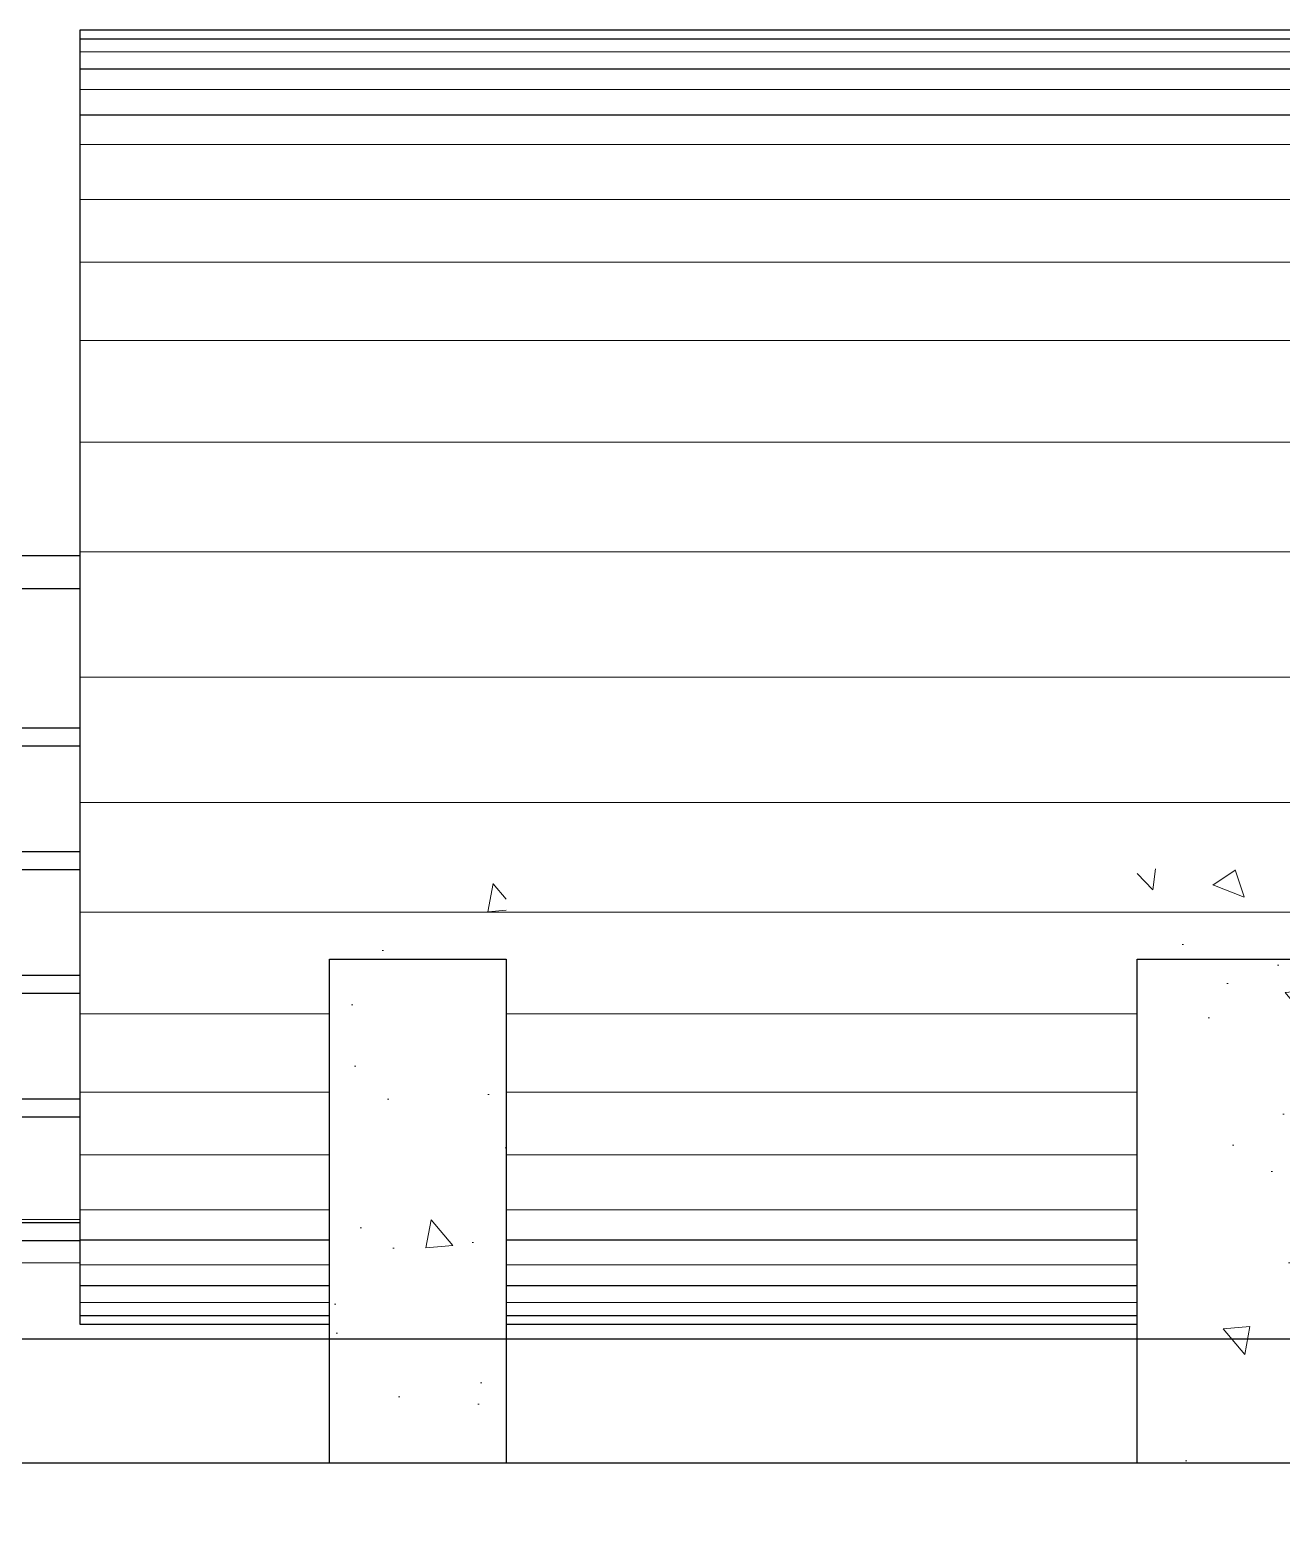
# Model space of a CAD drawing. Header units: millimetres. Extents: x 2148 to 2681, y 758 to 986.
# Drawn here: x 2439.08 to 2440.599, y 877.791 to 879.611 of the extents above; entities that cross this region are included whole.
import ezdxf

# ---------------------------------------------------------------- set-up
doc = ezdxf.new("R2010")
doc.units = ezdxf.units.MM
doc.layers.add('A-Stairs', color=1, linetype='Continuous')
doc.layers.add('ELAYOUT', color=4, linetype='Continuous')

msp = doc.modelspace()

# ---------------------------------------------------------------- hatches: boundary and pattern name
at = {"lineweight": 0}
h = msp.add_hatch(dxfattribs=at)
h.set_pattern_fill('AR-CONC', color=8, scale=0.054235, style=0)
h.set_pattern_definition([(130, (2448.1901, 860.42513), (-0.3890046, -0.0340335), [0.040676, -0.447437]), (185, (2448.1901, 860.42513), (0.0752515, 0.40795), [0.032541, -0.35795]), (79.5486, (2448.15767, 860.4223), (-0.3137534, 0.373916), [0.034569, -0.380263]), (133.8158, (2448.1901, 860.5336), (-0.578816, -0.089769), [0.061014, -0.671156]), (83.3644, (2448.14185, 860.5261), (-0.506912, 0.528311), [0.051854, -0.570394]), (188.8158, (2448.1901, 860.5336), (-0.506912, 0.528311), [0.048811, -0.536924]), (159, (2448.13585, 860.50648), (-0.3237313, -0.2183595), [0.040676, -0.447437]), (214, (2448.13585, 860.5065), (-0.1319616, 0.393284), [0.032541, -0.35795]), (108.5486, (2448.10887, 860.4883), (-0.455693, 0.174924), [0.034569, -0.380263]), (142.5, (2448.19008, 860.42513), (-0.0065949, 0.1805443), [0, -0.3536109, 0, -0.3633731, 0, -0.3593055]), (172.5, (2448.19008, 860.42513), (-0.1426752, 0.2139084), [0, -0.207177, 0, -0.3454757, 0, -0.1369429]), (212.5, (2448.31103, 860.42513), (-0.2895175, -0.0122326), [0, -0.135587, 0, -0.4230314, 0, -0.5613302]), (222.5, (2448.36526, 860.42513), (-0.3162898, 0.0542917), [0, -0.176263, 0, -0.2809363, 0, -0.3986258])])
h.paths.add_polyline_path([(2439.4435458, 877.8724821), (2439.6577054, 877.8724821), (2439.6577054, 878.5933452), (2439.4435458, 878.5933452)])
h = msp.add_hatch(dxfattribs=at)
h.set_pattern_fill('AR-CONC', color=8, scale=0.054235, angle=180, style=0)
h.set_pattern_definition([(310, (2433.8744, 895.9157), (0.3890046, 0.0340335), [0.040676, -0.447437]), (5, (2433.8744, 895.9157), (-0.0752515, -0.40795), [0.032541, -0.35795]), (259.5486, (2433.90683, 895.91854), (0.3137534, -0.373916), [0.034569, -0.380263]), (313.8158, (2433.8744, 895.80723), (0.578816, 0.089769), [0.061014, -0.671156]), (263.3644, (2433.92265, 895.8147), (0.506912, -0.528311), [0.051854, -0.570394]), (8.8158, (2433.8744, 895.8072), (0.506912, -0.528311), [0.048811, -0.536924]), (339, (2433.92865, 895.83435), (0.3237313, 0.2183595), [0.040676, -0.447437]), (34, (2433.92865, 895.83435), (0.1319616, -0.393284), [0.032541, -0.35795]), (288.5486, (2433.95562, 895.85254), (0.455693, -0.174924), [0.034569, -0.380263]), (322.5, (2433.87441, 895.9157), (0.0065949, -0.1805443), [0, -0.353611, 0, -0.3633731, 0, -0.3593055]), (352.5, (2433.87441, 895.9157), (0.1426752, -0.2139084), [0, -0.207177, 0, -0.3454757, 0, -0.1369429]), (32.5, (2433.75347, 895.9157), (0.2895175, 0.0122326), [0, -0.135587, 0, -0.4230314, 0, -0.5613302]), (42.5, (2433.69923, 895.9157), (0.31629, -0.0542917), [0, -0.176263, 0, -0.2809363, 0, -0.3986258])])
h.paths.add_polyline_path([(2440.6372022, 877.7474821), (2440.4230426, 877.7474821), (2440.4230426, 878.5933452), (2440.6372022, 878.5933452)])

# ---------------------------------------------------------------- linework, layer by layer
at = {"color": 1}
for p, q in [((2439.1408228, 878.0404249, -0.0000001), (2439.1408228, 879.6109291, -0.0000001)), ((2439.1408228, 879.6109291, -0.0000001), (2441.0359703, 879.6109291, -0.0000001)), ((2439.4435458, 878.0404249, -0.0000001), (2439.1408228, 878.0404249, -0.0000001)), ((2440.4230426, 878.0404249, -0.0000001), (2439.6577054, 878.0404249, -0.0000001))]:
    msp.add_line(p, q, dxfattribs=at)
at = {"color": 8}
for p, q in [((2439.1408228, 879.600025, -0.0000001), (2441.0440337, 879.600025, -0.0000001)), ((2439.1408228, 879.5637621, -0.0000001), (2441.0783868, 879.5637621, -0.0000001)), ((2439.1408228, 879.5081433, -0.0000001), (2441.1832184, 879.5081433, -0.0000001)), ((2439.1408228, 878.1432106, -0.0000001), (2439.4435458, 878.1432106, -0.0000001)), ((2439.6577054, 878.1432106, -0.0000001), (2440.4230426, 878.1432106, -0.0000001)), ((2439.1408228, 878.0875918, -0.0000001), (2439.4435458, 878.0875918, -0.0000001)), ((2439.6577054, 878.0875918, -0.0000001), (2440.4230426, 878.0875918, -0.0000001)), ((2439.1408228, 878.051329, -0.0000001), (2439.4435458, 878.051329, -0.0000001)), ((2439.6577054, 878.051329, -0.0000001), (2440.4230426, 878.051329, -0.0000001))]:
    msp.add_line(p, q, dxfattribs=at)
at = {"color": 8, "lineweight": 0}
for p, q in [((2439.1408228, 879.5843108, -0.0000001), (2441.0573247, 879.5843108, -0.0000001)), ((2439.1408228, 879.5388351, -0.0000001), (2441.1121153, 879.5388351, -0.0000001)), ((2439.1408228, 879.4718665, -0.0000001), (2441.9533228, 879.4718665, -0.0000001)), ((2439.1408228, 879.4053467, -0.0000001), (2441.9533228, 879.4053467, -0.0000001)), ((2439.1408228, 879.329324, -0.0000001), (2441.9533228, 879.329324, -0.0000001)), ((2439.1408228, 879.2342952, -0.0000001), (2441.9533228, 879.2342952, -0.0000001)), ((2439.1408228, 879.1107598, -0.0000001), (2441.9533228, 879.1107598, -0.0000001)), ((2439.1408228, 878.9777214, -0.0000001), (2441.9533228, 878.9777214, -0.0000001)), ((2439.1408228, 878.825677, -0.0000001), (2441.9533228, 878.825677, -0.0000001)), ((2439.1408228, 878.6736326, -0.0000001), (2441.9533228, 878.6736326, -0.0000001)), ((2439.1408228, 878.5405942, -0.0000001), (2441.9533228, 878.5405942, -0.0000001)), ((2439.1408228, 878.4170587, -0.0000001), (2439.4435458, 878.4170587, -0.0000001)), ((2439.6577054, 878.4170587, -0.0000001), (2440.4230426, 878.4170587, -0.0000001)), ((2439.1408228, 878.32203, -0.0000001), (2439.4435458, 878.32203, -0.0000001)), ((2439.6577054, 878.32203, -0.0000001), (2440.4230426, 878.32203, -0.0000001)), ((2439.1408228, 878.2460072, -0.0000001), (2439.4435458, 878.2460072, -0.0000001)), ((2439.6577054, 878.2460072, -0.0000001), (2440.4230426, 878.2460072, -0.0000001)), ((2439.1408228, 878.1676587, -0.0000001), (2438.9487481, 878.1676587, -0.0000001)), ((2439.1408228, 878.1794875, -0.0000001), (2439.4435458, 878.1794875, -0.0000001)), ((2439.6577054, 878.1794875, -0.0000001), (2440.4230426, 878.1794875, -0.0000001)), ((2439.1408228, 878.1151085, -0.0000001), (2438.9487481, 878.1151085, -0.0000001)), ((2439.1408228, 878.1125189, -0.0000001), (2439.4435458, 878.1125189, -0.0000001)), ((2439.6577054, 878.1125189, -0.0000001), (2440.4230426, 878.1125189, -0.0000001)), ((2439.1408228, 878.0670431, -0.0000001), (2439.4435458, 878.0670431, -0.0000001)), ((2439.6577054, 878.0670431, -0.0000001), (2440.4230426, 878.0670431, -0.0000001))]:
    msp.add_line(p, q, dxfattribs=at)
at = {"color": 255}
for p, q in [((2439.4435458, 877.8724821, -0.0000001), (2439.4435458, 878.4835402, -0.0000001)), ((2439.4435458, 878.4835402, -0.0000001), (2439.6577054, 878.4835402, -0.0000001)), ((2439.6577054, 878.4835402, -0.0000001), (2439.6577054, 877.8724821, -0.0000001)), ((2440.4230426, 877.8724821, -0.0000001), (2440.4230426, 878.4835402, -0.0000001)), ((2440.4230426, 878.4835402, -0.0000001), (2440.6372022, 878.4835402, -0.0000001))]:
    msp.add_line(p, q, dxfattribs=at)
at = {"layer": 'A-Stairs'}
for p, q in [((2437.0363418, 878.9732407, 0), (2439.1408228, 878.9732407, 0)), ((2437.0363418, 878.9332407, 0), (2439.1408228, 878.9332407, 0)), ((2437.0363418, 878.7642621, 0), (2439.1408228, 878.7642621, 0)), ((2437.0363418, 878.7422193, 0), (2439.1408228, 878.7422193, 0)), ((2437.0363418, 878.6142621, 0), (2439.1408228, 878.6142621, 0)), ((2437.0363418, 878.5922193, 0), (2439.1408228, 878.5922193, 0)), ((2437.0363418, 878.4642621, 0), (2439.1408228, 878.4642621, 0)), ((2437.0363418, 878.4422193, 0), (2439.1408228, 878.4422193, 0)), ((2437.0363418, 878.3142621, 0), (2439.1408228, 878.3142621, 0)), ((2437.0363418, 878.2922193, 0), (2439.1408228, 878.2922193, 0)), ((2437.0363418, 878.1642621, 0), (2439.1408228, 878.1642621, 0)), ((2437.0363418, 878.1422193, 0), (2439.1408228, 878.1422193, 0))]:
    msp.add_line(p, q, dxfattribs=at)
at = {"layer": 'A-Stairs', "ltscale": 10}
msp.add_line((2446.7227137, 878.0224821, 0), (2437.134304, 878.0224821, 0), dxfattribs=at)
at = {"layer": 'ELAYOUT', "ltscale": 10}
msp.add_line((2437.134304, 877.8724821, 0), (2446.7227137, 877.8724821, 0), dxfattribs=at)

doc.saveas('drawing.dxf')
